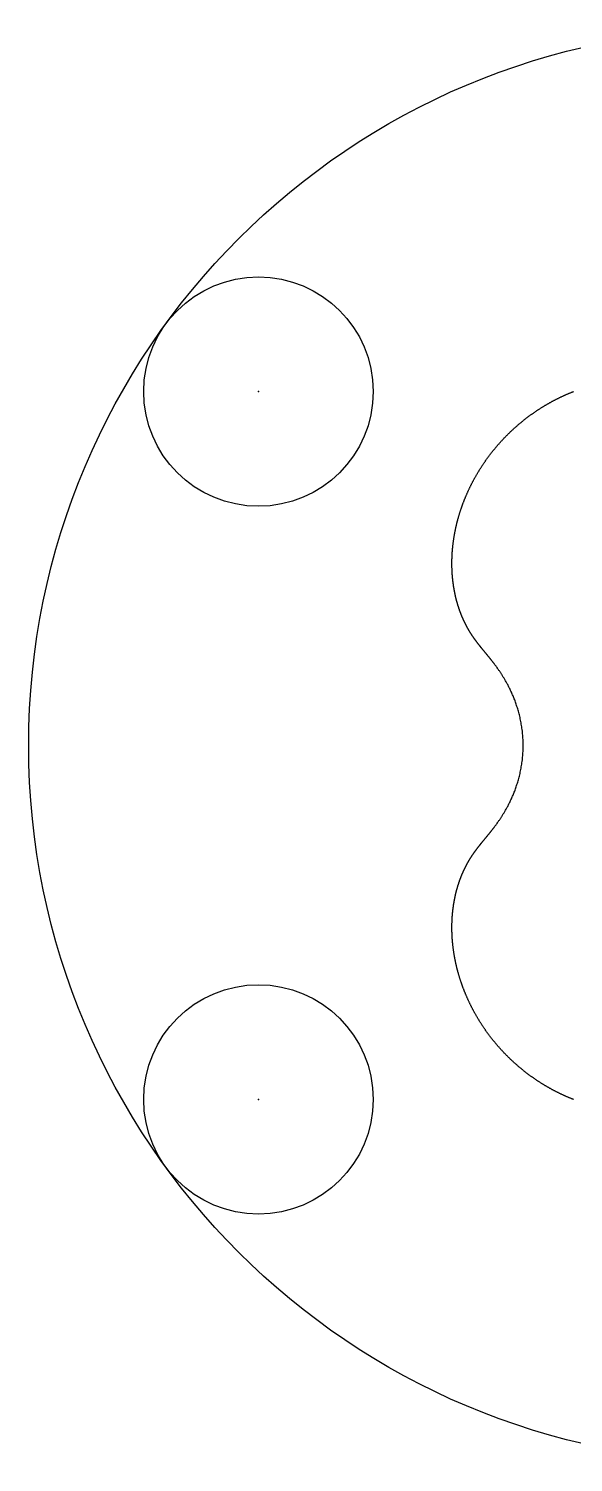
# Model space of a CAD drawing. Header units: millimetres. Extents: x -22.5 to 22.5, y -22.5 to 22.5.
# Drawn here: x -22.5 to -5.41, y -22.5 to 22.5 of the extents above; entities that cross this region are included whole.
import ezdxf

# ---------------------------------------------------------------- set-up
doc = ezdxf.new("R2010")
doc.units = ezdxf.units.MM

msp = doc.modelspace()

# ---------------------------------------------------------------- linework, layer by layer
at = {"color": 1}
msp.add_lwpolyline([(-5.405, -11.111), (-5.42, -11.105), (-5.435, -11.099), (-5.45, -11.093), (-5.466, -11.086), (-5.481, -11.08), (-5.496, -11.074), (-5.511, -11.068), (-5.526, -11.062), (-5.542, -11.055), (-5.557, -11.049), (-5.572, -11.043), (-5.587, -11.036), (-5.602, -11.03), (-5.617, -11.023), (-5.633, -11.016), (-5.648, -11.01), (-5.663, -11.003), (-5.678, -10.996), (-5.693, -10.989), (-5.708, -10.983), (-5.723, -10.976), (-5.739, -10.969), (-5.754, -10.962), (-5.769, -10.955), (-5.784, -10.948), (-5.799, -10.94), (-5.814, -10.933), (-5.829, -10.926), (-5.844, -10.919), (-5.859, -10.911), (-5.874, -10.904), (-5.889, -10.896), (-5.904, -10.889), (-5.919, -10.881), (-5.934, -10.874), (-5.949, -10.866), (-5.964, -10.859), (-5.979, -10.851), (-5.994, -10.843), (-6.009, -10.835), (-6.024, -10.827), (-6.039, -10.82), (-6.054, -10.812), (-6.069, -10.804), (-6.083, -10.795), (-6.098, -10.787), (-6.113, -10.779), (-6.128, -10.771), (-6.143, -10.763), (-6.158, -10.754), (-6.172, -10.746), (-6.187, -10.738), (-6.202, -10.729), (-6.217, -10.721), (-6.231, -10.712), (-6.246, -10.704), (-6.261, -10.695), (-6.276, -10.686), (-6.29, -10.678), (-6.305, -10.669), (-6.319, -10.66), (-6.334, -10.651), (-6.349, -10.642), (-6.363, -10.633), (-6.378, -10.625), (-6.392, -10.615), (-6.407, -10.606), (-6.421, -10.597), (-6.436, -10.588), (-6.45, -10.579), (-6.465, -10.57), (-6.479, -10.56), (-6.494, -10.551), (-6.508, -10.542), (-6.522, -10.532), (-6.537, -10.523), (-6.551, -10.513), (-6.565, -10.503), (-6.58, -10.494), (-6.594, -10.484), (-6.608, -10.474), (-6.622, -10.465), (-6.637, -10.455), (-6.651, -10.445), (-6.665, -10.435), (-6.679, -10.425), (-6.693, -10.415), (-6.707, -10.405), (-6.721, -10.395), (-6.735, -10.385), (-6.749, -10.375), (-6.763, -10.365), (-6.777, -10.354), (-6.791, -10.344), (-6.805, -10.334), (-6.819, -10.324), (-6.833, -10.313), (-6.847, -10.303), (-6.861, -10.292), (-6.875, -10.282), (-6.888, -10.271), (-6.902, -10.26), (-6.916, -10.25), (-6.929, -10.239), (-6.943, -10.228), (-6.957, -10.217), (-6.97, -10.207), (-6.984, -10.196), (-6.998, -10.185), (-7.011, -10.174), (-7.025, -10.163), (-7.038, -10.152), (-7.051, -10.141), (-7.065, -10.13), (-7.078, -10.119), (-7.092, -10.107), (-7.105, -10.096), (-7.118, -10.085), (-7.132, -10.074), (-7.145, -10.062), (-7.158, -10.051), (-7.171, -10.039), (-7.184, -10.028), (-7.197, -10.016), (-7.21, -10.005), (-7.224, -9.993), (-7.237, -9.982), (-7.25, -9.97), (-7.262, -9.958), (-7.275, -9.946), (-7.288, -9.935), (-7.301, -9.923), (-7.314, -9.911), (-7.327, -9.899), (-7.34, -9.887), (-7.352, -9.875), (-7.365, -9.863), (-7.378, -9.851), (-7.39, -9.839), (-7.403, -9.827), (-7.415, -9.815), (-7.428, -9.803), (-7.44, -9.79), (-7.453, -9.778), (-7.465, -9.766), (-7.478, -9.753), (-7.49, -9.741), (-7.502, -9.729), (-7.515, -9.716), (-7.527, -9.704), (-7.539, -9.691), (-7.551, -9.679), (-7.563, -9.666), (-7.576, -9.654), (-7.588, -9.641), (-7.6, -9.628), (-7.612, -9.616), (-7.624, -9.603), (-7.636, -9.59), (-7.647, -9.577), (-7.659, -9.564), (-7.671, -9.551), (-7.683, -9.539), (-7.695, -9.526), (-7.706, -9.513), (-7.718, -9.5), (-7.73, -9.487), (-7.741, -9.474), (-7.753, -9.46), (-7.764, -9.447), (-7.776, -9.434), (-7.787, -9.421), (-7.798, -9.408), (-7.81, -9.395), (-7.821, -9.381), (-7.832, -9.368), (-7.844, -9.355), (-7.855, -9.341), (-7.866, -9.328), (-7.877, -9.314), (-7.888, -9.301), (-7.899, -9.287), (-7.91, -9.274), (-7.921, -9.26), (-7.932, -9.247), (-7.943, -9.233), (-7.954, -9.22), (-7.964, -9.206), (-7.975, -9.192), (-7.986, -9.179), (-7.996, -9.165), (-8.007, -9.151), (-8.018, -9.137), (-8.028, -9.124), (-8.039, -9.11), (-8.049, -9.096), (-8.059, -9.082), (-8.07, -9.068), (-8.08, -9.054), (-8.09, -9.04), (-8.101, -9.026), (-8.111, -9.012), (-8.121, -8.998), (-8.131, -8.984), (-8.141, -8.97), (-8.151, -8.956), (-8.161, -8.942), (-8.171, -8.928), (-8.181, -8.914), (-8.191, -8.899), (-8.2, -8.885), (-8.21, -8.871), (-8.22, -8.857), (-8.229, -8.842), (-8.239, -8.828), (-8.249, -8.814), (-8.258, -8.799), (-8.268, -8.785), (-8.277, -8.771), (-8.286, -8.756), (-8.296, -8.742), (-8.305, -8.727), (-8.314, -8.713), (-8.324, -8.698), (-8.333, -8.684), (-8.342, -8.669), (-8.351, -8.655), (-8.36, -8.64), (-8.369, -8.626), (-8.378, -8.611), (-8.387, -8.597), (-8.395, -8.582), (-8.404, -8.567), (-8.413, -8.553), (-8.422, -8.538), (-8.43, -8.523), (-8.439, -8.509), (-8.448, -8.494), (-8.456, -8.479), (-8.464, -8.464), (-8.473, -8.45), (-8.481, -8.435), (-8.49, -8.42), (-8.498, -8.405), (-8.506, -8.39), (-8.514, -8.376), (-8.522, -8.361), (-8.531, -8.346), (-8.539, -8.331), (-8.547, -8.316), (-8.554, -8.301), (-8.562, -8.286), (-8.57, -8.271), (-8.578, -8.256), (-8.586, -8.241), (-8.593, -8.227), (-8.601, -8.212), (-8.609, -8.197), (-8.616, -8.182), (-8.624, -8.167), (-8.631, -8.152), (-8.639, -8.137), (-8.646, -8.121), (-8.653, -8.106), (-8.661, -8.091), (-8.668, -8.076), (-8.675, -8.061), (-8.682, -8.046), (-8.689, -8.031), (-8.696, -8.016), (-8.703, -8.001), (-8.71, -7.986), (-8.717, -7.971), (-8.724, -7.956), (-8.731, -7.94), (-8.738, -7.925), (-8.744, -7.91), (-8.751, -7.895), (-8.757, -7.88), (-8.764, -7.865), (-8.771, -7.849), (-8.777, -7.834), (-8.783, -7.819), (-8.79, -7.804), (-8.796, -7.789), (-8.802, -7.774), (-8.808, -7.758), (-8.815, -7.743), (-8.821, -7.728), (-8.827, -7.713), (-8.833, -7.698), (-8.839, -7.682), (-8.845, -7.667), (-8.851, -7.652), (-8.856, -7.637), (-8.862, -7.621), (-8.868, -7.606), (-8.874, -7.591), (-8.879, -7.576), (-8.885, -7.561), (-8.89, -7.545), (-8.896, -7.53), (-8.901, -7.515), (-8.907, -7.5), (-8.912, -7.485), (-8.917, -7.469), (-8.923, -7.454), (-8.928, -7.439), (-8.933, -7.424), (-8.938, -7.408), (-8.943, -7.393), (-8.948, -7.378), (-8.953, -7.363), (-8.958, -7.348), (-8.963, -7.332), (-8.968, -7.317), (-8.972, -7.302), (-8.977, -7.287), (-8.982, -7.272), (-8.986, -7.256), (-8.991, -7.241), (-8.995, -7.226), (-9, -7.211), (-9.004, -7.196), (-9.009, -7.181), (-9.013, -7.165), (-9.017, -7.15), (-9.022, -7.135), (-9.026, -7.12), (-9.03, -7.105), (-9.034, -7.09), (-9.038, -7.075), (-9.042, -7.06), (-9.046, -7.045), (-9.05, -7.029), (-9.054, -7.014), (-9.058, -6.999), (-9.061, -6.984), (-9.065, -6.969), (-9.069, -6.954), (-9.072, -6.939), (-9.076, -6.924), (-9.079, -6.909), (-9.083, -6.894), (-9.086, -6.879), (-9.09, -6.864), (-9.093, -6.849), (-9.096, -6.834), (-9.1, -6.819), (-9.103, -6.804), (-9.106, -6.789), (-9.109, -6.774), (-9.112, -6.76), (-9.115, -6.745), (-9.118, -6.73), (-9.121, -6.715), (-9.124, -6.7), (-9.127, -6.685), (-9.13, -6.67), (-9.132, -6.656), (-9.135, -6.641), (-9.138, -6.626), (-9.14, -6.611), (-9.143, -6.597), (-9.146, -6.582), (-9.148, -6.567), (-9.15, -6.552), (-9.153, -6.538), (-9.155, -6.523), (-9.158, -6.508), (-9.16, -6.494), (-9.162, -6.479), (-9.164, -6.465), (-9.166, -6.45), (-9.168, -6.435), (-9.17, -6.421), (-9.172, -6.406), (-9.174, -6.392), (-9.176, -6.377), (-9.178, -6.363), (-9.18, -6.348), (-9.182, -6.334), (-9.184, -6.319), (-9.185, -6.305), (-9.187, -6.291), (-9.188, -6.276), (-9.19, -6.262), (-9.192, -6.248), (-9.193, -6.233), (-9.195, -6.219), (-9.196, -6.205), (-9.197, -6.19), (-9.199, -6.176), (-9.2, -6.162), (-9.201, -6.148), (-9.202, -6.134), (-9.203, -6.119), (-9.205, -6.105), (-9.206, -6.091), (-9.207, -6.077), (-9.208, -6.063), (-9.209, -6.049), (-9.21, -6.035), (-9.21, -6.021), (-9.211, -6.007), (-9.212, -5.993), (-9.213, -5.979), (-9.214, -5.965), (-9.214, -5.951), (-9.215, -5.938), (-9.215, -5.924), (-9.216, -5.91), (-9.217, -5.896), (-9.217, -5.883), (-9.217, -5.869), (-9.218, -5.855), (-9.218, -5.841), (-9.219, -5.828), (-9.219, -5.814), (-9.219, -5.801), (-9.219, -5.787), (-9.22, -5.773), (-9.22, -5.76), (-9.22, -5.746), (-9.22, -5.733), (-9.22, -5.72), (-9.22, -5.706), (-9.22, -5.693), (-9.22, -5.679), (-9.22, -5.666), (-9.219, -5.653), (-9.219, -5.64), (-9.219, -5.626), (-9.219, -5.613), (-9.219, -5.6), (-9.218, -5.587), (-9.218, -5.574), (-9.217, -5.56), (-9.217, -5.547), (-9.217, -5.534), (-9.216, -5.521), (-9.216, -5.508), (-9.215, -5.495), (-9.214, -5.483), (-9.214, -5.47), (-9.213, -5.457), (-9.212, -5.444), (-9.212, -5.431), (-9.211, -5.418), (-9.21, -5.406), (-9.209, -5.393), (-9.208, -5.38), (-9.208, -5.368), (-9.207, -5.355), (-9.206, -5.342), (-9.205, -5.33), (-9.204, -5.317), (-9.203, -5.305), (-9.201, -5.292), (-9.2, -5.28), (-9.199, -5.268), (-9.198, -5.255), (-9.197, -5.243), (-9.196, -5.231), (-9.194, -5.218), (-9.193, -5.206), (-9.192, -5.194), (-9.19, -5.182), (-9.189, -5.17), (-9.188, -5.157), (-9.186, -5.145), (-9.185, -5.133), (-9.183, -5.121), (-9.182, -5.109), (-9.18, -5.097), (-9.179, -5.086), (-9.177, -5.074), (-9.175, -5.062), (-9.174, -5.05), (-9.172, -5.038), (-9.17, -5.027), (-9.169, -5.015), (-9.167, -5.003), (-9.165, -4.992), (-9.163, -4.98), (-9.161, -4.968), (-9.159, -4.957), (-9.158, -4.945), (-9.156, -4.934), (-9.154, -4.923), (-9.152, -4.911), (-9.15, -4.9), (-9.148, -4.889), (-9.146, -4.877), (-9.144, -4.866), (-9.142, -4.855), (-9.139, -4.844), (-9.137, -4.832), (-9.135, -4.821), (-9.133, -4.81), (-9.131, -4.799), (-9.129, -4.788), (-9.126, -4.777), (-9.124, -4.766), (-9.122, -4.756), (-9.119, -4.745), (-9.117, -4.734), (-9.115, -4.723), (-9.112, -4.712), (-9.11, -4.702), (-9.107, -4.691), (-9.105, -4.68), (-9.103, -4.67), (-9.1, -4.659), (-9.098, -4.649), (-9.095, -4.638), (-9.093, -4.628), (-9.09, -4.617), (-9.087, -4.607), (-9.085, -4.597), (-9.082, -4.587), (-9.08, -4.576), (-9.077, -4.566), (-9.074, -4.556), (-9.072, -4.546), (-9.069, -4.536), (-9.066, -4.526), (-9.063, -4.516), (-9.061, -4.506), (-9.058, -4.496), (-9.055, -4.486), (-9.052, -4.476), (-9.049, -4.466), (-9.047, -4.456), (-9.044, -4.446), (-9.041, -4.437), (-9.038, -4.427), (-9.035, -4.417), (-9.032, -4.408), (-9.029, -4.398), (-9.026, -4.389), (-9.023, -4.379), (-9.02, -4.37), (-9.017, -4.36), (-9.014, -4.351), (-9.011, -4.341), (-9.008, -4.332), (-9.005, -4.323), (-9.002, -4.313), (-8.999, -4.304), (-8.996, -4.295), (-8.993, -4.286), (-8.99, -4.277), (-8.987, -4.268), (-8.984, -4.259), (-8.98, -4.25), (-8.977, -4.241), (-8.974, -4.232), (-8.971, -4.223), (-8.968, -4.214), (-8.964, -4.205), (-8.961, -4.197), (-8.958, -4.188), (-8.955, -4.179), (-8.952, -4.171), (-8.948, -4.162), (-8.945, -4.153), (-8.942, -4.145), (-8.938, -4.136), (-8.935, -4.128), (-8.932, -4.119), (-8.929, -4.111), (-8.925, -4.103), (-8.922, -4.094), (-8.919, -4.086), (-8.915, -4.078), (-8.912, -4.07), (-8.908, -4.061), (-8.905, -4.053), (-8.902, -4.045), (-8.898, -4.037), (-8.895, -4.029), (-8.892, -4.021), (-8.888, -4.013), (-8.885, -4.005), (-8.881, -3.997), (-8.878, -3.989), (-8.874, -3.982), (-8.871, -3.974), (-8.868, -3.966), (-8.864, -3.958), (-8.861, -3.951), (-8.857, -3.943), (-8.854, -3.935), (-8.85, -3.928), (-8.847, -3.92), (-8.843, -3.913), (-8.84, -3.905), (-8.836, -3.898), (-8.833, -3.89), (-8.829, -3.883), (-8.826, -3.876), (-8.822, -3.868), (-8.819, -3.861), (-8.815, -3.854), (-8.812, -3.847), (-8.808, -3.839), (-8.804, -3.832), (-8.801, -3.825), (-8.797, -3.818), (-8.794, -3.811), (-8.79, -3.804), (-8.787, -3.797), (-8.783, -3.79), (-8.78, -3.783), (-8.776, -3.776), (-8.772, -3.769), (-8.769, -3.763), (-8.765, -3.756), (-8.762, -3.749), (-8.758, -3.742), (-8.755, -3.736), (-8.751, -3.729), (-8.747, -3.722), (-8.744, -3.716), (-8.74, -3.709), (-8.737, -3.703), (-8.733, -3.696), (-8.729, -3.69), (-8.726, -3.683), (-8.722, -3.677), (-8.719, -3.67), (-8.715, -3.664), (-8.711, -3.657), (-8.708, -3.651), (-8.704, -3.645), (-8.701, -3.639), (-8.697, -3.632), (-8.693, -3.626), (-8.69, -3.62), (-8.686, -3.614), (-8.682, -3.608), (-8.679, -3.602), (-8.675, -3.595), (-8.672, -3.589), (-8.668, -3.583), (-8.664, -3.577), (-8.661, -3.571), (-8.657, -3.565), (-8.653, -3.56), (-8.65, -3.554), (-8.646, -3.548), (-8.643, -3.542), (-8.639, -3.536), (-8.635, -3.53), (-8.632, -3.524), (-8.628, -3.519), (-8.624, -3.513), (-8.621, -3.507), (-8.617, -3.501), (-8.613, -3.496), (-8.61, -3.49), (-8.606, -3.484), (-8.602, -3.479), (-8.599, -3.473), (-8.595, -3.468), (-8.591, -3.462), (-8.588, -3.457), (-8.584, -3.451), (-8.58, -3.445), (-8.577, -3.44), (-8.573, -3.434), (-8.569, -3.429), (-8.566, -3.424), (-8.562, -3.418), (-8.558, -3.413), (-8.555, -3.407), (-8.551, -3.402), (-8.547, -3.397), (-8.544, -3.391), (-8.54, -3.386), (-8.536, -3.381), (-8.532, -3.375), (-8.529, -3.37), (-8.525, -3.365), (-8.521, -3.359), (-8.517, -3.354), (-8.514, -3.349), (-8.51, -3.344), (-8.506, -3.338), (-8.502, -3.333), (-8.499, -3.328), (-8.495, -3.323), (-8.491, -3.317), (-8.487, -3.312), (-8.484, -3.307), (-8.48, -3.302), (-8.476, -3.297), (-8.472, -3.292), (-8.468, -3.286), (-8.464, -3.281), (-8.461, -3.276), (-8.457, -3.271), (-8.453, -3.266), (-8.449, -3.261), (-8.445, -3.255), (-8.441, -3.25), (-8.437, -3.245), (-8.433, -3.24), (-8.43, -3.235), (-8.426, -3.23), (-8.422, -3.224), (-8.418, -3.219), (-8.414, -3.214), (-8.41, -3.209), (-8.406, -3.204), (-8.402, -3.199), (-8.398, -3.193), (-8.394, -3.188), (-8.389, -3.183), (-8.385, -3.178), (-8.381, -3.172), (-8.377, -3.167), (-8.373, -3.162), (-8.369, -3.157), (-8.365, -3.151), (-8.36, -3.146), (-8.356, -3.141), (-8.352, -3.135), (-8.348, -3.13), (-8.343, -3.125), (-8.339, -3.119), (-8.335, -3.114), (-8.33, -3.108), (-8.326, -3.103), (-8.322, -3.097), (-8.317, -3.092), (-8.313, -3.086), (-8.308, -3.081), (-8.304, -3.075), (-8.299, -3.07), (-8.294, -3.064), (-8.29, -3.058), (-8.285, -3.053), (-8.28, -3.047), (-8.276, -3.041), (-8.271, -3.035), (-8.266, -3.029), (-8.261, -3.023), (-8.256, -3.018), (-8.252, -3.012), (-8.247, -3.006), (-8.242, -2.999), (-8.237, -2.993), (-8.232, -2.987), (-8.226, -2.981), (-8.221, -2.975), (-8.216, -2.968), (-8.211, -2.962), (-8.206, -2.956), (-8.2, -2.949), (-8.195, -2.943), (-8.189, -2.936), (-8.184, -2.929), (-8.178, -2.923), (-8.173, -2.916), (-8.167, -2.909), (-8.161, -2.902), (-8.156, -2.895), (-8.15, -2.888), (-8.144, -2.881), (-8.138, -2.874), (-8.132, -2.866), (-8.126, -2.859), (-8.12, -2.851), (-8.113, -2.844), (-8.107, -2.836), (-8.101, -2.828), (-8.094, -2.82), (-8.088, -2.812), (-8.081, -2.804), (-8.075, -2.796), (-8.068, -2.788), (-8.061, -2.78), (-8.054, -2.771), (-8.047, -2.762), (-8.04, -2.754), (-8.033, -2.745), (-8.026, -2.736), (-8.019, -2.727), (-8.011, -2.717), (-8.004, -2.708), (-7.996, -2.699), (-7.989, -2.689), (-7.981, -2.679), (-7.973, -2.669), (-7.965, -2.659), (-7.957, -2.649), (-7.949, -2.638), (-7.941, -2.628), (-7.932, -2.617), (-7.924, -2.606), (-7.915, -2.595), (-7.907, -2.583), (-7.898, -2.572), (-7.889, -2.56), (-7.88, -2.548), (-7.871, -2.536), (-7.862, -2.524), (-7.853, -2.511), (-7.843, -2.498), (-7.834, -2.485), (-7.824, -2.472), (-7.814, -2.459), (-7.805, -2.445), (-7.795, -2.431), (-7.784, -2.417), (-7.774, -2.402), (-7.764, -2.387), (-7.754, -2.372), (-7.743, -2.357), (-7.732, -2.341), (-7.721, -2.326), (-7.711, -2.309), (-7.7, -2.293), (-7.688, -2.276), (-7.677, -2.259), (-7.666, -2.241), (-7.654, -2.224), (-7.643, -2.205), (-7.631, -2.187), (-7.619, -2.168), (-7.607, -2.149), (-7.595, -2.129), (-7.583, -2.109), (-7.571, -2.089), (-7.559, -2.068), (-7.546, -2.047), (-7.534, -2.025), (-7.521, -2.003), (-7.509, -1.98), (-7.496, -1.958), (-7.483, -1.934), (-7.47, -1.91), (-7.457, -1.886), (-7.445, -1.861), (-7.432, -1.836), (-7.419, -1.81), (-7.406, -1.784), (-7.393, -1.757), (-7.379, -1.73), (-7.366, -1.703), (-7.353, -1.674), (-7.34, -1.646), (-7.327, -1.616), (-7.314, -1.587), (-7.301, -1.556), (-7.289, -1.525), (-7.276, -1.494), (-7.263, -1.462), (-7.25, -1.43), (-7.238, -1.397), (-7.226, -1.363), (-7.213, -1.329), (-7.201, -1.294), (-7.189, -1.259), (-7.178, -1.224), (-7.166, -1.187), (-7.155, -1.151), (-7.144, -1.113), (-7.133, -1.076), (-7.122, -1.037), (-7.112, -0.999), (-7.102, -0.959), (-7.092, -0.92), (-7.083, -0.879), (-7.074, -0.839), (-7.065, -0.798), (-7.057, -0.756), (-7.049, -0.714), (-7.042, -0.672), (-7.034, -0.629), (-7.028, -0.586), (-7.022, -0.543), (-7.016, -0.499), (-7.01, -0.455), (-7.005, -0.411), (-7.001, -0.367), (-6.997, -0.322), (-6.994, -0.277), (-6.991, -0.232), (-6.988, -0.187), (-6.987, -0.142), (-6.985, -0.097), (-6.984, -0.051), (-6.984, -0.006), (-6.984, 0.051), (-6.985, 0.097), (-6.987, 0.142), (-6.988, 0.187), (-6.991, 0.232), (-6.994, 0.277), (-6.997, 0.322), (-7.001, 0.367), (-7.005, 0.411), (-7.01, 0.455), (-7.016, 0.499), (-7.022, 0.543), (-7.028, 0.586), (-7.034, 0.629), (-7.042, 0.672), (-7.049, 0.714), (-7.057, 0.756), (-7.065, 0.798), (-7.074, 0.839), (-7.083, 0.879), (-7.092, 0.92), (-7.102, 0.959), (-7.112, 0.999), (-7.122, 1.037), (-7.133, 1.076), (-7.144, 1.113), (-7.155, 1.151), (-7.166, 1.187), (-7.178, 1.224), (-7.189, 1.259), (-7.201, 1.294), (-7.213, 1.329), (-7.226, 1.363), (-7.238, 1.397), (-7.25, 1.43), (-7.263, 1.462), (-7.276, 1.494), (-7.289, 1.525), (-7.301, 1.556), (-7.314, 1.587), (-7.327, 1.616), (-7.34, 1.646), (-7.353, 1.674), (-7.366, 1.703), (-7.379, 1.73), (-7.393, 1.757), (-7.406, 1.784), (-7.419, 1.81), (-7.432, 1.836), (-7.445, 1.861), (-7.457, 1.886), (-7.47, 1.91), (-7.483, 1.934), (-7.496, 1.958), (-7.509, 1.98), (-7.521, 2.003), (-7.534, 2.025), (-7.546, 2.047), (-7.559, 2.068), (-7.571, 2.089), (-7.583, 2.109), (-7.595, 2.129), (-7.607, 2.149), (-7.619, 2.168), (-7.631, 2.187), (-7.643, 2.205), (-7.654, 2.224), (-7.666, 2.241), (-7.677, 2.259), (-7.688, 2.276), (-7.7, 2.293), (-7.711, 2.309), (-7.721, 2.326), (-7.732, 2.341), (-7.743, 2.357), (-7.754, 2.372), (-7.764, 2.387), (-7.774, 2.402), (-7.784, 2.417), (-7.795, 2.431), (-7.805, 2.445), (-7.814, 2.459), (-7.824, 2.472), (-7.834, 2.485), (-7.843, 2.498), (-7.853, 2.511), (-7.862, 2.524), (-7.871, 2.536), (-7.88, 2.548), (-7.889, 2.56), (-7.898, 2.572), (-7.907, 2.583), (-7.915, 2.595), (-7.924, 2.606), (-7.932, 2.617), (-7.941, 2.628), (-7.949, 2.638), (-7.957, 2.649), (-7.965, 2.659), (-7.973, 2.669), (-7.981, 2.679), (-7.989, 2.689), (-7.996, 2.699), (-8.004, 2.708), (-8.011, 2.717), (-8.019, 2.727), (-8.026, 2.736), (-8.033, 2.745), (-8.04, 2.754), (-8.047, 2.762), (-8.054, 2.771), (-8.061, 2.78), (-8.068, 2.788), (-8.075, 2.796), (-8.081, 2.804), (-8.088, 2.812), (-8.094, 2.82), (-8.101, 2.828), (-8.107, 2.836), (-8.113, 2.844), (-8.12, 2.851), (-8.126, 2.859), (-8.132, 2.866), (-8.138, 2.874), (-8.144, 2.881), (-8.15, 2.888), (-8.156, 2.895), (-8.161, 2.902), (-8.167, 2.909), (-8.173, 2.916), (-8.178, 2.923), (-8.184, 2.929), (-8.189, 2.936), (-8.195, 2.943), (-8.2, 2.949), (-8.206, 2.956), (-8.211, 2.962), (-8.216, 2.968), (-8.221, 2.975), (-8.226, 2.981), (-8.232, 2.987), (-8.237, 2.993), (-8.242, 2.999), (-8.247, 3.006), (-8.252, 3.012), (-8.256, 3.018), (-8.261, 3.023), (-8.266, 3.029), (-8.271, 3.035), (-8.276, 3.041), (-8.28, 3.047), (-8.285, 3.053), (-8.29, 3.058), (-8.294, 3.064), (-8.299, 3.07), (-8.304, 3.075), (-8.308, 3.081), (-8.313, 3.086), (-8.317, 3.092), (-8.322, 3.097), (-8.326, 3.103), (-8.33, 3.108), (-8.335, 3.114), (-8.339, 3.119), (-8.343, 3.125), (-8.348, 3.13), (-8.352, 3.135), (-8.356, 3.141), (-8.36, 3.146), (-8.365, 3.151), (-8.369, 3.157), (-8.373, 3.162), (-8.377, 3.167), (-8.381, 3.172), (-8.385, 3.178), (-8.389, 3.183), (-8.394, 3.188), (-8.398, 3.193), (-8.402, 3.199), (-8.406, 3.204), (-8.41, 3.209), (-8.414, 3.214), (-8.418, 3.219), (-8.422, 3.224), (-8.426, 3.23), (-8.43, 3.235), (-8.433, 3.24), (-8.437, 3.245), (-8.441, 3.25), (-8.445, 3.255), (-8.449, 3.261), (-8.453, 3.266), (-8.457, 3.271), (-8.461, 3.276), (-8.464, 3.281), (-8.468, 3.286), (-8.472, 3.292), (-8.476, 3.297), (-8.48, 3.302), (-8.484, 3.307), (-8.487, 3.312), (-8.491, 3.317), (-8.495, 3.323), (-8.499, 3.328), (-8.502, 3.333), (-8.506, 3.338), (-8.51, 3.344), (-8.514, 3.349), (-8.517, 3.354), (-8.521, 3.359), (-8.525, 3.365), (-8.529, 3.37), (-8.532, 3.375), (-8.536, 3.381), (-8.54, 3.386), (-8.544, 3.391), (-8.547, 3.397), (-8.551, 3.402), (-8.555, 3.407), (-8.558, 3.413), (-8.562, 3.418), (-8.566, 3.424), (-8.569, 3.429), (-8.573, 3.434), (-8.577, 3.44), (-8.58, 3.445), (-8.584, 3.451), (-8.588, 3.457), (-8.591, 3.462), (-8.595, 3.468), (-8.599, 3.473), (-8.602, 3.479), (-8.606, 3.484), (-8.61, 3.49), (-8.613, 3.496), (-8.617, 3.501), (-8.621, 3.507), (-8.624, 3.513), (-8.628, 3.519), (-8.632, 3.524), (-8.635, 3.53), (-8.639, 3.536), (-8.643, 3.542), (-8.646, 3.548), (-8.65, 3.554), (-8.653, 3.56), (-8.657, 3.565), (-8.661, 3.571), (-8.664, 3.577), (-8.668, 3.583), (-8.672, 3.589), (-8.675, 3.595), (-8.679, 3.602), (-8.682, 3.608), (-8.686, 3.614), (-8.69, 3.62), (-8.693, 3.626), (-8.697, 3.632), (-8.701, 3.639), (-8.704, 3.645), (-8.708, 3.651), (-8.711, 3.657), (-8.715, 3.664), (-8.719, 3.67), (-8.722, 3.677), (-8.726, 3.683), (-8.729, 3.69), (-8.733, 3.696), (-8.737, 3.703), (-8.74, 3.709), (-8.744, 3.716), (-8.747, 3.722), (-8.751, 3.729), (-8.755, 3.736), (-8.758, 3.742), (-8.762, 3.749), (-8.765, 3.756), (-8.769, 3.763), (-8.772, 3.769), (-8.776, 3.776), (-8.78, 3.783), (-8.783, 3.79), (-8.787, 3.797), (-8.79, 3.804), (-8.794, 3.811), (-8.797, 3.818), (-8.801, 3.825), (-8.804, 3.832), (-8.808, 3.839), (-8.812, 3.847), (-8.815, 3.854), (-8.819, 3.861), (-8.822, 3.868), (-8.826, 3.876), (-8.829, 3.883), (-8.833, 3.89), (-8.836, 3.898), (-8.84, 3.905), (-8.843, 3.913), (-8.847, 3.92), (-8.85, 3.928), (-8.854, 3.935), (-8.857, 3.943), (-8.861, 3.951), (-8.864, 3.958), (-8.868, 3.966), (-8.871, 3.974), (-8.874, 3.982), (-8.878, 3.989), (-8.881, 3.997), (-8.885, 4.005), (-8.888, 4.013), (-8.892, 4.021), (-8.895, 4.029), (-8.898, 4.037), (-8.902, 4.045), (-8.905, 4.053), (-8.908, 4.061), (-8.912, 4.07), (-8.915, 4.078), (-8.919, 4.086), (-8.922, 4.094), (-8.925, 4.103), (-8.929, 4.111), (-8.932, 4.119), (-8.935, 4.128), (-8.938, 4.136), (-8.942, 4.145), (-8.945, 4.153), (-8.948, 4.162), (-8.952, 4.171), (-8.955, 4.179), (-8.958, 4.188), (-8.961, 4.197), (-8.964, 4.205), (-8.968, 4.214), (-8.971, 4.223), (-8.974, 4.232), (-8.977, 4.241), (-8.98, 4.25), (-8.984, 4.259), (-8.987, 4.268), (-8.99, 4.277), (-8.993, 4.286), (-8.996, 4.295), (-8.999, 4.304), (-9.002, 4.313), (-9.005, 4.323), (-9.008, 4.332), (-9.011, 4.341), (-9.014, 4.351), (-9.017, 4.36), (-9.02, 4.37), (-9.023, 4.379), (-9.026, 4.389), (-9.029, 4.398), (-9.032, 4.408), (-9.035, 4.417), (-9.038, 4.427), (-9.041, 4.437), (-9.044, 4.446), (-9.047, 4.456), (-9.049, 4.466), (-9.052, 4.476), (-9.055, 4.486), (-9.058, 4.496), (-9.061, 4.506), (-9.063, 4.516), (-9.066, 4.526), (-9.069, 4.536), (-9.072, 4.546), (-9.074, 4.556), (-9.077, 4.566), (-9.08, 4.576), (-9.082, 4.587), (-9.085, 4.597), (-9.087, 4.607), (-9.09, 4.617), (-9.093, 4.628), (-9.095, 4.638), (-9.098, 4.649), (-9.1, 4.659), (-9.103, 4.67), (-9.105, 4.68), (-9.107, 4.691), (-9.11, 4.702), (-9.112, 4.712), (-9.115, 4.723), (-9.117, 4.734), (-9.119, 4.745), (-9.122, 4.756), (-9.124, 4.766), (-9.126, 4.777), (-9.129, 4.788), (-9.131, 4.799), (-9.133, 4.81), (-9.135, 4.821), (-9.137, 4.832), (-9.139, 4.844), (-9.142, 4.855), (-9.144, 4.866), (-9.146, 4.877), (-9.148, 4.889), (-9.15, 4.9), (-9.152, 4.911), (-9.154, 4.923), (-9.156, 4.934), (-9.158, 4.945), (-9.159, 4.957), (-9.161, 4.968), (-9.163, 4.98), (-9.165, 4.992), (-9.167, 5.003), (-9.169, 5.015), (-9.17, 5.027), (-9.172, 5.038), (-9.174, 5.05), (-9.175, 5.062), (-9.177, 5.074), (-9.179, 5.086), (-9.18, 5.097), (-9.182, 5.109), (-9.183, 5.121), (-9.185, 5.133), (-9.186, 5.145), (-9.188, 5.157), (-9.189, 5.17), (-9.19, 5.182), (-9.192, 5.194), (-9.193, 5.206), (-9.194, 5.218), (-9.196, 5.231), (-9.197, 5.243), (-9.198, 5.255), (-9.199, 5.268), (-9.2, 5.28), (-9.201, 5.292), (-9.203, 5.305), (-9.204, 5.317), (-9.205, 5.33), (-9.206, 5.342), (-9.207, 5.355), (-9.208, 5.368), (-9.208, 5.38), (-9.209, 5.393), (-9.21, 5.406), (-9.211, 5.418), (-9.212, 5.431), (-9.212, 5.444), (-9.213, 5.457), (-9.214, 5.47), (-9.214, 5.483), (-9.215, 5.495), (-9.216, 5.508), (-9.216, 5.521), (-9.217, 5.534), (-9.217, 5.547), (-9.217, 5.56), (-9.218, 5.574), (-9.218, 5.587), (-9.219, 5.6), (-9.219, 5.613), (-9.219, 5.626), (-9.219, 5.64), (-9.219, 5.653), (-9.22, 5.666), (-9.22, 5.679), (-9.22, 5.693), (-9.22, 5.706), (-9.22, 5.72), (-9.22, 5.733), (-9.22, 5.746), (-9.22, 5.76), (-9.22, 5.773), (-9.219, 5.787), (-9.219, 5.801), (-9.219, 5.814), (-9.219, 5.828), (-9.218, 5.841), (-9.218, 5.855), (-9.217, 5.869), (-9.217, 5.883), (-9.217, 5.896), (-9.216, 5.91), (-9.215, 5.924), (-9.215, 5.938), (-9.214, 5.951), (-9.214, 5.965), (-9.213, 5.979), (-9.212, 5.993), (-9.211, 6.007), (-9.21, 6.021), (-9.21, 6.035), (-9.209, 6.049), (-9.208, 6.063), (-9.207, 6.077), (-9.206, 6.091), (-9.205, 6.105), (-9.203, 6.119), (-9.202, 6.134), (-9.201, 6.148), (-9.2, 6.162), (-9.199, 6.176), (-9.197, 6.19), (-9.196, 6.205), (-9.195, 6.219), (-9.193, 6.233), (-9.192, 6.248), (-9.19, 6.262), (-9.188, 6.276), (-9.187, 6.291), (-9.185, 6.305), (-9.184, 6.319), (-9.182, 6.334), (-9.18, 6.348), (-9.178, 6.363), (-9.176, 6.377), (-9.174, 6.392), (-9.172, 6.406), (-9.17, 6.421), (-9.168, 6.435), (-9.166, 6.45), (-9.164, 6.465), (-9.162, 6.479), (-9.16, 6.494), (-9.158, 6.508), (-9.155, 6.523), (-9.153, 6.538), (-9.15, 6.552), (-9.148, 6.567), (-9.146, 6.582), (-9.143, 6.597), (-9.14, 6.611), (-9.138, 6.626), (-9.135, 6.641), (-9.132, 6.656), (-9.13, 6.67), (-9.127, 6.685), (-9.124, 6.7), (-9.121, 6.715), (-9.118, 6.73), (-9.115, 6.745), (-9.112, 6.76), (-9.109, 6.774), (-9.106, 6.789), (-9.103, 6.804), (-9.1, 6.819), (-9.096, 6.834), (-9.093, 6.849), (-9.09, 6.864), (-9.086, 6.879), (-9.083, 6.894), (-9.079, 6.909), (-9.076, 6.924), (-9.072, 6.939), (-9.069, 6.954), (-9.065, 6.969), (-9.061, 6.984), (-9.058, 6.999), (-9.054, 7.014), (-9.05, 7.029), (-9.046, 7.045), (-9.042, 7.06), (-9.038, 7.075), (-9.034, 7.09), (-9.03, 7.105), (-9.026, 7.12), (-9.022, 7.135), (-9.017, 7.15), (-9.013, 7.165), (-9.009, 7.181), (-9.004, 7.196), (-9, 7.211), (-8.995, 7.226), (-8.991, 7.241), (-8.986, 7.256), (-8.982, 7.272), (-8.977, 7.287), (-8.972, 7.302), (-8.968, 7.317), (-8.963, 7.332), (-8.958, 7.348), (-8.953, 7.363), (-8.948, 7.378), (-8.943, 7.393), (-8.938, 7.408), (-8.933, 7.424), (-8.928, 7.439), (-8.923, 7.454), (-8.917, 7.469), (-8.912, 7.485), (-8.907, 7.5), (-8.901, 7.515), (-8.896, 7.53), (-8.89, 7.545), (-8.885, 7.561), (-8.879, 7.576), (-8.874, 7.591), (-8.868, 7.606), (-8.862, 7.621), (-8.856, 7.637), (-8.851, 7.652), (-8.845, 7.667), (-8.839, 7.682), (-8.833, 7.698), (-8.827, 7.713), (-8.821, 7.728), (-8.815, 7.743), (-8.808, 7.758), (-8.802, 7.774), (-8.796, 7.789), (-8.79, 7.804), (-8.783, 7.819), (-8.777, 7.834), (-8.771, 7.849), (-8.764, 7.865), (-8.757, 7.88), (-8.751, 7.895), (-8.744, 7.91), (-8.738, 7.925), (-8.731, 7.94), (-8.724, 7.956), (-8.717, 7.971), (-8.71, 7.986), (-8.703, 8.001), (-8.696, 8.016), (-8.689, 8.031), (-8.682, 8.046), (-8.675, 8.061), (-8.668, 8.076), (-8.661, 8.091), (-8.653, 8.106), (-8.646, 8.121), (-8.639, 8.137), (-8.631, 8.152), (-8.624, 8.167), (-8.616, 8.182), (-8.609, 8.197), (-8.601, 8.212), (-8.593, 8.227), (-8.586, 8.241), (-8.578, 8.256), (-8.57, 8.271), (-8.562, 8.286), (-8.554, 8.301), (-8.547, 8.316), (-8.539, 8.331), (-8.531, 8.346), (-8.522, 8.361), (-8.514, 8.376), (-8.506, 8.39), (-8.498, 8.405), (-8.49, 8.42), (-8.481, 8.435), (-8.473, 8.45), (-8.464, 8.464), (-8.456, 8.479), (-8.448, 8.494), (-8.439, 8.509), (-8.43, 8.523), (-8.422, 8.538), (-8.413, 8.553), (-8.404, 8.567), (-8.395, 8.582), (-8.387, 8.597), (-8.378, 8.611), (-8.369, 8.626), (-8.36, 8.64), (-8.351, 8.655), (-8.342, 8.669), (-8.333, 8.684), (-8.324, 8.698), (-8.314, 8.713), (-8.305, 8.727), (-8.296, 8.742), (-8.286, 8.756), (-8.277, 8.771), (-8.268, 8.785), (-8.258, 8.799), (-8.249, 8.814), (-8.239, 8.828), (-8.229, 8.842), (-8.22, 8.857), (-8.21, 8.871), (-8.2, 8.885), (-8.191, 8.899), (-8.181, 8.914), (-8.171, 8.928), (-8.161, 8.942), (-8.151, 8.956), (-8.141, 8.97), (-8.131, 8.984), (-8.121, 8.998), (-8.111, 9.012), (-8.101, 9.026), (-8.09, 9.04), (-8.08, 9.054), (-8.07, 9.068), (-8.059, 9.082), (-8.049, 9.096), (-8.039, 9.11), (-8.028, 9.124), (-8.018, 9.137), (-8.007, 9.151), (-7.996, 9.165), (-7.986, 9.179), (-7.975, 9.192), (-7.964, 9.206), (-7.954, 9.22), (-7.943, 9.233), (-7.932, 9.247), (-7.921, 9.26), (-7.91, 9.274), (-7.899, 9.287), (-7.888, 9.301), (-7.877, 9.314), (-7.866, 9.328), (-7.855, 9.341), (-7.844, 9.355), (-7.832, 9.368), (-7.821, 9.381), (-7.81, 9.395), (-7.798, 9.408), (-7.787, 9.421), (-7.776, 9.434), (-7.764, 9.447), (-7.753, 9.46), (-7.741, 9.474), (-7.73, 9.487), (-7.718, 9.5), (-7.706, 9.513), (-7.695, 9.526), (-7.683, 9.539), (-7.671, 9.551), (-7.659, 9.564), (-7.647, 9.577), (-7.636, 9.59), (-7.624, 9.603), (-7.612, 9.616), (-7.6, 9.628), (-7.588, 9.641), (-7.576, 9.654), (-7.563, 9.666), (-7.551, 9.679), (-7.539, 9.691), (-7.527, 9.704), (-7.515, 9.716), (-7.502, 9.729), (-7.49, 9.741), (-7.478, 9.753), (-7.465, 9.766), (-7.453, 9.778), (-7.44, 9.79), (-7.428, 9.803), (-7.415, 9.815), (-7.403, 9.827), (-7.39, 9.839), (-7.378, 9.851), (-7.365, 9.863), (-7.352, 9.875), (-7.34, 9.887), (-7.327, 9.899), (-7.314, 9.911), (-7.301, 9.923), (-7.288, 9.935), (-7.275, 9.946), (-7.262, 9.958), (-7.25, 9.97), (-7.237, 9.982), (-7.224, 9.993), (-7.21, 10.005), (-7.197, 10.016), (-7.184, 10.028), (-7.171, 10.039), (-7.158, 10.051), (-7.145, 10.062), (-7.132, 10.074), (-7.118, 10.085), (-7.105, 10.096), (-7.092, 10.107), (-7.078, 10.119), (-7.065, 10.13), (-7.051, 10.141), (-7.038, 10.152), (-7.025, 10.163), (-7.011, 10.174), (-6.998, 10.185), (-6.984, 10.196), (-6.97, 10.207), (-6.957, 10.217), (-6.943, 10.228), (-6.929, 10.239), (-6.916, 10.25), (-6.902, 10.26), (-6.888, 10.271), (-6.875, 10.282), (-6.861, 10.292), (-6.847, 10.303), (-6.833, 10.313), (-6.819, 10.324), (-6.805, 10.334), (-6.791, 10.344), (-6.777, 10.354), (-6.763, 10.365), (-6.749, 10.375), (-6.735, 10.385), (-6.721, 10.395), (-6.707, 10.405), (-6.693, 10.415), (-6.679, 10.425), (-6.665, 10.435), (-6.651, 10.445), (-6.637, 10.455), (-6.622, 10.465), (-6.608, 10.474), (-6.594, 10.484), (-6.58, 10.494), (-6.565, 10.503), (-6.551, 10.513), (-6.537, 10.523), (-6.522, 10.532), (-6.508, 10.542), (-6.494, 10.551), (-6.479, 10.56), (-6.465, 10.57), (-6.45, 10.579), (-6.436, 10.588), (-6.421, 10.597), (-6.407, 10.606), (-6.392, 10.615), (-6.378, 10.625), (-6.363, 10.633), (-6.349, 10.642), (-6.334, 10.651), (-6.319, 10.66), (-6.305, 10.669), (-6.29, 10.678), (-6.276, 10.686), (-6.261, 10.695), (-6.246, 10.704), (-6.231, 10.712), (-6.217, 10.721), (-6.202, 10.729), (-6.187, 10.738), (-6.172, 10.746), (-6.158, 10.754), (-6.143, 10.763), (-6.128, 10.771), (-6.113, 10.779), (-6.098, 10.787), (-6.083, 10.795), (-6.069, 10.804), (-6.054, 10.812), (-6.039, 10.82), (-6.024, 10.827), (-6.009, 10.835), (-5.994, 10.843), (-5.979, 10.851), (-5.964, 10.859), (-5.949, 10.866), (-5.934, 10.874), (-5.919, 10.881), (-5.904, 10.889), (-5.889, 10.896), (-5.874, 10.904), (-5.859, 10.911), (-5.844, 10.919), (-5.829, 10.926), (-5.814, 10.933), (-5.799, 10.94), (-5.784, 10.948), (-5.769, 10.955), (-5.754, 10.962), (-5.739, 10.969), (-5.723, 10.976), (-5.708, 10.983), (-5.693, 10.989), (-5.678, 10.996), (-5.663, 11.003), (-5.648, 11.01), (-5.633, 11.016), (-5.617, 11.023), (-5.602, 11.03), (-5.587, 11.036), (-5.572, 11.043), (-5.557, 11.049), (-5.542, 11.055), (-5.526, 11.062), (-5.511, 11.068), (-5.496, 11.074), (-5.481, 11.08), (-5.466, 11.086), (-5.45, 11.093), (-5.435, 11.099), (-5.42, 11.105), (-5.405, 11.111)], dxfattribs=at)
at = {"color": 7}
msp.add_circle((0, 0), 22.5, dxfattribs=at)
at = {"color": 4}
for centre in [(-15.29, 11.109), (-15.29, -11.109)]:
    msp.add_circle(centre, 3.6, dxfattribs=at)
at = {"color": 2}
for p in [(-15.29, 11.109), (-15.29, -11.109)]:
    msp.add_point(p, dxfattribs=at)

doc.saveas('drawing.dxf')
